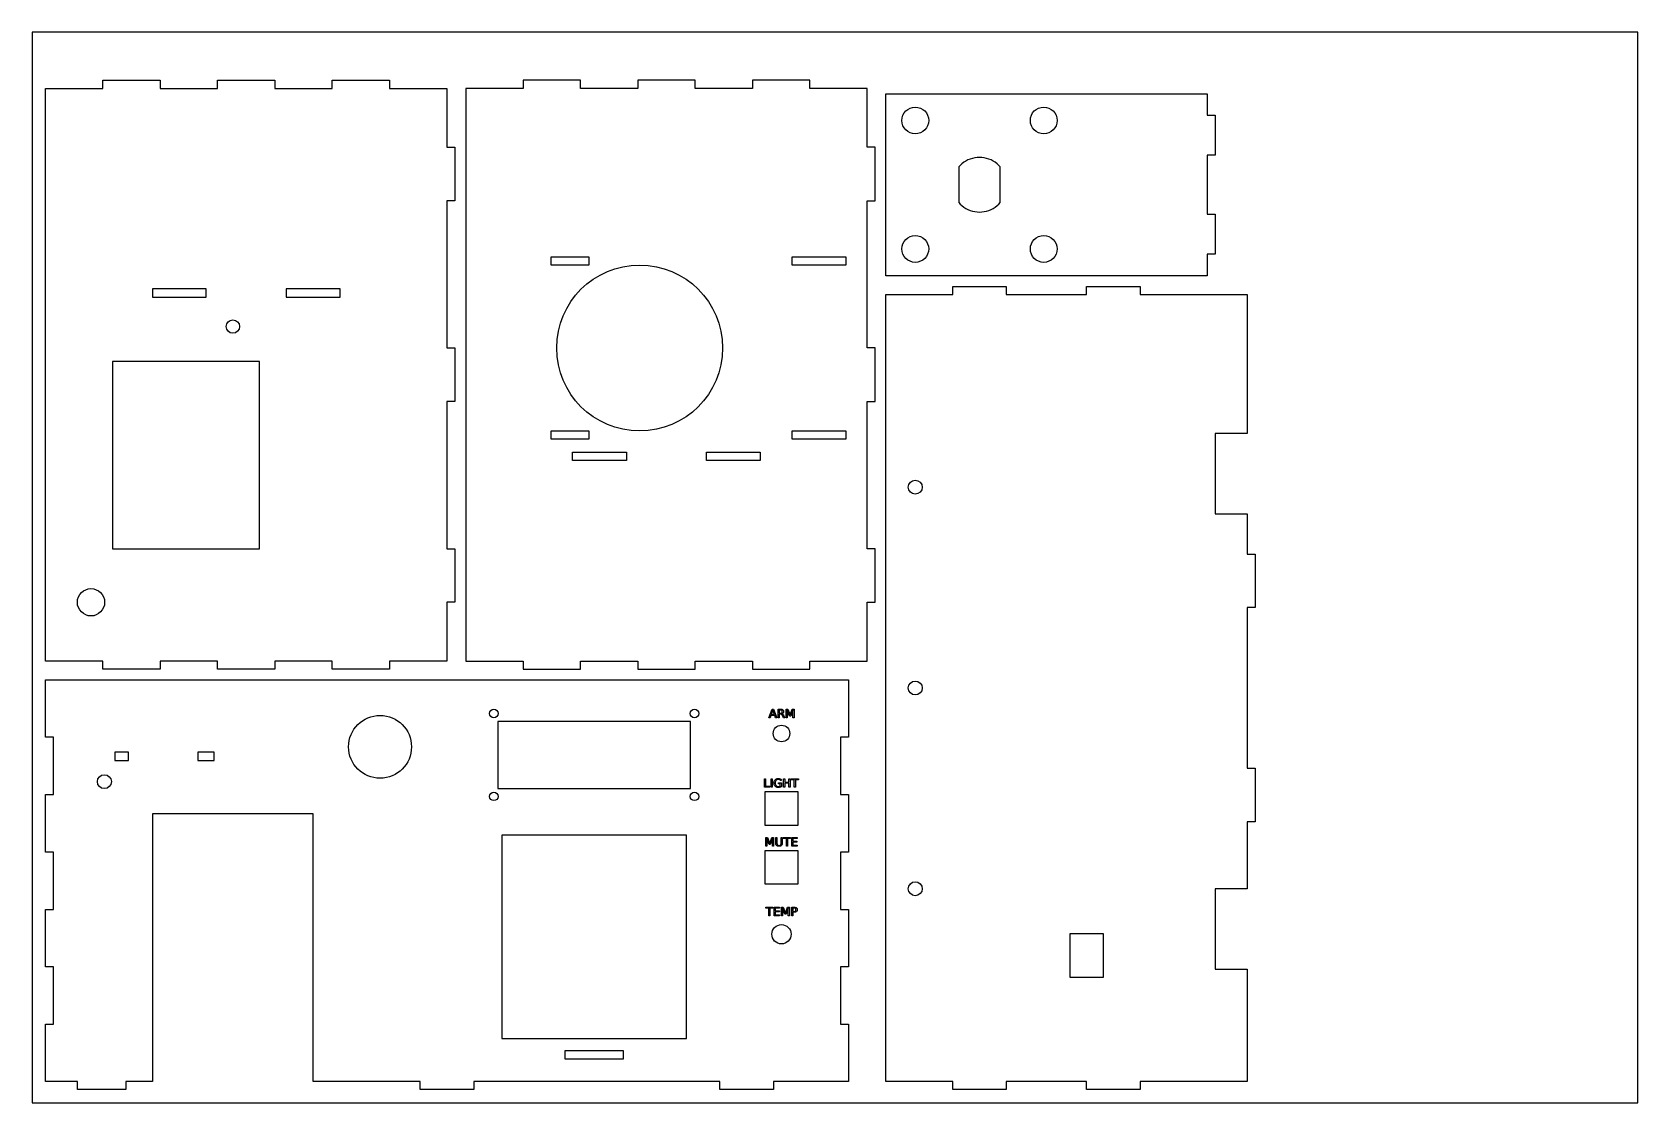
# Model space of a CAD drawing. Header units: millimetres. Extents: x 0 to 600, y 0 to 400.
import ezdxf

# ---------------------------------------------------------------- set-up
doc = ezdxf.new("R2010")
doc.units = ezdxf.units.MM
for name, color, linetype in [('CUT', 1, 'Continuous'), ('ENGRAVE', 5, 'Continuous'), ('NOTE', 8, 'Continuous')]:
    doc.layers.add(name, color=color, linetype=linetype)

msp = doc.modelspace()

# ---------------------------------------------------------------- linework, layer by layer
at = {"layer": 'CUT'}
for points in [[(133.57, 162), (112.14, 162), (112.14, 165), (90.71, 165), (90.71, 162), (69.29, 162), (69.29, 165), (47.86, 165), (47.86, 162), (26.43, 162), (26.43, 165), (5, 165), (5, 379), (26.43, 379), (26.43, 382), (47.86, 382), (47.86, 379), (69.29, 379), (69.29, 382), (90.71, 382), (90.71, 379), (112.14, 379), (112.14, 382), (133.57, 382), (133.57, 379), (155, 379), (155, 357), (158, 357), (158, 337), (155, 337), (155, 282), (158, 282), (158, 262), (155, 262), (155, 207), (158, 207), (158, 187), (155, 187), (155, 165), (133.57, 165)], [(247.71, 379), (247.71, 382), (226.29, 382), (226.29, 379), (204.86, 379), (204.86, 382), (183.43, 382), (183.43, 379), (162, 379), (162, 165), (183.43, 165), (183.43, 162), (204.86, 162), (204.86, 165), (226.29, 165), (226.29, 162), (247.71, 162), (247.71, 165), (269.14, 165), (269.14, 162), (290.57, 162), (290.57, 165), (312, 165), (312, 187), (315, 187), (315, 207), (312, 207), (312, 262), (315, 262), (315, 282), (312, 282), (312, 337), (315, 337), (315, 357), (312, 357), (312, 379), (290.57, 379), (290.57, 382), (269.14, 382), (269.14, 379)], [(442, 317), (439, 317), (439, 309), (319, 309), (319, 377), (439, 377), (439, 369), (442, 369), (442, 354), (439, 354), (439, 332), (442, 332)], [(346.25, 349.63), (346.25, 336.37), (346.79, 335.79), (347.44, 335.19), (348.15, 334.64), (348.9, 334.17), (349.69, 333.76), (350.51, 333.42), (351.36, 333.15), (352.23, 332.95), (353.11, 332.84), (354, 332.8), (354.89, 332.84), (355.77, 332.95), (356.64, 333.15), (357.49, 333.42), (358.31, 333.76), (359.1, 334.17), (359.85, 334.64), (360.56, 335.19), (361.21, 335.79), (361.75, 336.37), (361.75, 349.63), (361.21, 350.21), (360.56, 350.81), (359.85, 351.36), (359.1, 351.83), (358.31, 352.24), (357.49, 352.58), (356.64, 352.85), (355.77, 353.05), (354.89, 353.16), (354, 353.2), (353.11, 353.16), (352.23, 353.05), (351.36, 352.85), (350.51, 352.58), (349.69, 352.24), (348.9, 351.83), (348.15, 351.36), (347.44, 350.81), (346.79, 350.21)], [(193.95, 316.05), (208.05, 316.05), (208.05, 312.95), (193.95, 312.95)], [(304.05, 312.95), (283.95, 312.95), (283.95, 316.05), (304.05, 316.05)], [(44.95, 304.05), (44.95, 300.95), (65.05, 300.95), (65.05, 304.05)], [(94.95, 300.95), (115.05, 300.95), (115.05, 304.05), (94.95, 304.05)], [(442, 50), (454, 50), (454, 8), (414, 8), (414, 5), (394, 5), (394, 8), (364, 8), (364, 5), (344, 5), (344, 8), (319, 8), (319, 302), (344, 302), (344, 305), (364, 305), (364, 302), (394, 302), (394, 305), (414, 305), (414, 302), (454, 302), (454, 250), (442, 250), (442, 220), (454, 220), (454, 205), (457, 205), (457, 185), (454, 185), (454, 125), (457, 125), (457, 105), (454, 105), (454, 80), (442, 80)], [(85, 207), (85, 277), (30, 277), (30, 207)], [(193.95, 247.95), (193.95, 251.05), (208.05, 251.05), (208.05, 247.95)], [(304.05, 251.05), (304.05, 247.95), (283.95, 247.95), (283.95, 251.05)], [(201.95, 239.95), (201.95, 243.05), (222.05, 243.05), (222.05, 239.95)], [(251.95, 243.05), (272.05, 243.05), (272.05, 239.95), (251.95, 239.95)], [(8, 72.29), (8, 93.71), (5, 93.71), (5, 115.14), (8, 115.14), (8, 136.57), (5, 136.57), (5, 158), (305, 158), (305, 136.57), (302, 136.57), (302, 115.14), (305, 115.14), (305, 93.71), (302, 93.71), (302, 72.29), (305, 72.29), (305, 50.86), (302, 50.86), (302, 29.43), (305, 29.43), (305, 8), (277, 8), (277, 5), (257, 5), (257, 8), (165, 8), (165, 5), (145, 5), (145, 8), (105, 8), (105, 108), (45, 108), (45, 8), (35, 8), (35, 5), (17, 5), (17, 8), (5, 8), (5, 29.43), (8, 29.43), (8, 50.86), (5, 50.86), (5, 72.29)], [(174, 142.5), (174, 117.5), (246, 117.5), (246, 142.5)], [(30.95, 131.05), (30.95, 127.95), (36.05, 127.95), (36.05, 131.05)], [(68.05, 131.05), (61.95, 131.05), (61.95, 127.95), (68.05, 127.95)], [(286.2, 103.8), (286.2, 116.2), (273.8, 116.2), (273.8, 103.8)], [(273.8, 81.8), (286.2, 81.8), (286.2, 94.2), (273.8, 94.2)], [(387.7, 63.1), (387.7, 46.9), (400.3, 46.9), (400.3, 63.1)], [(221, 19.5), (199, 19.5), (199, 16.5), (221, 16.5)]]:
    msp.add_lwpolyline(points, close=True, dxfattribs=at)
for centre, radius in [((330, 367), 5), ((378, 367), 5), ((330, 319), 5), ((378, 319), 5), ((227, 282), 31), ((75, 290), 2.5), ((330, 230), 2.6), ((22, 187), 5.1), ((330, 155), 2.6), ((130, 133), 11.75), ((172.5, 145.5), 1.6), ((247.5, 145.5), 1.6), ((280, 138), 3.1), ((27, 120), 2.6), ((172.5, 114.5), 1.6), ((247.5, 114.5), 1.6), ((330, 80), 2.6), ((280, 63), 3.6)]:
    msp.add_circle(centre, radius, dxfattribs=at)
at = {"layer": 'ENGRAVE'}
for points in [[(276.53, 147.1), (277.02, 147.1), (278.24, 143.9), (277.79, 143.9), (277.5, 144.72), (276.06, 144.72), (275.77, 143.9), (275.31, 143.9), (276.53, 147.1)], [(276.78, 146.67), (276.19, 145.08), (277.37, 145.08), (276.78, 146.67)], [(280.23, 145.4), (280.3, 145.37), (280.37, 145.33), (280.43, 145.27), (280.5, 145.2), (280.57, 145.11), (280.63, 145.02), (280.7, 144.9), (280.76, 144.77), (281.2, 143.9), (280.74, 143.9), (280.33, 144.72), (280.25, 144.87), (280.17, 144.99), (280.1, 145.08), (280.02, 145.15), (279.94, 145.19), (279.85, 145.23), (279.74, 145.25), (279.62, 145.25), (279.14, 145.25), (279.14, 143.9), (278.71, 143.9), (278.71, 147.1), (279.69, 147.1), (279.95, 147.09), (280.17, 147.04), (280.35, 146.97), (280.51, 146.87), (280.63, 146.74), (280.71, 146.58), (280.76, 146.4), (280.78, 146.18), (280.77, 146.03), (280.74, 145.9), (280.7, 145.78), (280.64, 145.68), (280.56, 145.58), (280.46, 145.51), (280.35, 145.45), (280.23, 145.4)], [(279.14, 146.74), (279.14, 145.61), (279.69, 145.61), (279.84, 145.62), (279.96, 145.64), (280.07, 145.69), (280.16, 145.75), (280.23, 145.83), (280.28, 145.93), (280.31, 146.05), (280.32, 146.18), (280.31, 146.31), (280.28, 146.42), (280.23, 146.52), (280.16, 146.6), (280.07, 146.66), (279.96, 146.71), (279.84, 146.74), (279.69, 146.74), (279.14, 146.74)], [(281.76, 147.1), (282.41, 147.1), (283.22, 144.92), (284.04, 147.1), (284.69, 147.1), (284.69, 143.9), (284.27, 143.9), (284.27, 146.71), (283.44, 144.52), (283.01, 144.52), (282.18, 146.71), (282.18, 143.9), (281.76, 143.9), (281.76, 147.1)], [(273.65, 121.1), (274.08, 121.1), (274.08, 118.26), (275.64, 118.26), (275.64, 117.9), (273.65, 117.9), (273.65, 121.1)], [(276.09, 121.1), (276.53, 121.1), (276.53, 117.9), (276.09, 117.9), (276.09, 121.1)], [(279.57, 118.36), (279.57, 119.22), (278.86, 119.22), (278.86, 119.57), (280, 119.57), (280, 118.2), (279.87, 118.11), (279.73, 118.04), (279.59, 117.98), (279.44, 117.93), (279.29, 117.89), (279.13, 117.86), (278.97, 117.84), (278.8, 117.84), (278.45, 117.87), (278.13, 117.95), (277.86, 118.08), (277.63, 118.28), (277.44, 118.52), (277.31, 118.8), (277.23, 119.13), (277.2, 119.5), (277.23, 119.87), (277.31, 120.19), (277.44, 120.48), (277.63, 120.72), (277.86, 120.91), (278.13, 121.05), (278.45, 121.13), (278.8, 121.16), (278.95, 121.15), (279.1, 121.14), (279.25, 121.11), (279.39, 121.08), (279.53, 121.04), (279.67, 120.99), (279.79, 120.92), (279.91, 120.85), (279.91, 120.39), (279.79, 120.49), (279.67, 120.57), (279.54, 120.64), (279.4, 120.7), (279.27, 120.74), (279.13, 120.78), (278.98, 120.8), (278.84, 120.8), (278.56, 120.78), (278.32, 120.72), (278.12, 120.62), (277.95, 120.47), (277.83, 120.29), (277.73, 120.07), (277.68, 119.8), (277.66, 119.5), (277.68, 119.19), (277.73, 118.93), (277.83, 118.71), (277.95, 118.52), (278.12, 118.38), (278.32, 118.28), (278.56, 118.21), (278.84, 118.19), (278.95, 118.2), (279.05, 118.2), (279.15, 118.22), (279.25, 118.23), (279.33, 118.26), (279.42, 118.28), (279.5, 118.32), (279.57, 118.36)], [(280.79, 121.1), (281.22, 121.1), (281.22, 119.79), (282.79, 119.79), (282.79, 121.1), (283.23, 121.1), (283.23, 117.9), (282.79, 117.9), (282.79, 119.42), (281.22, 119.42), (281.22, 117.9), (280.79, 117.9), (280.79, 121.1)], [(283.65, 121.1), (286.35, 121.1), (286.35, 120.74), (285.22, 120.74), (285.22, 117.9), (284.78, 117.9), (284.78, 120.74), (283.65, 120.74), (283.65, 121.1)], [(244.5, 24), (244.5, 100), (175.5, 100), (175.5, 24)], [(274.13, 99.1), (274.77, 99.1), (275.59, 96.92), (276.41, 99.1), (277.06, 99.1), (277.06, 95.9), (276.63, 95.9), (276.63, 98.71), (275.81, 96.52), (275.37, 96.52), (274.55, 98.71), (274.55, 95.9), (274.13, 95.9), (274.13, 99.1)], [(277.87, 99.1), (278.3, 99.1), (278.3, 97.16), (278.31, 96.92), (278.35, 96.71), (278.41, 96.55), (278.49, 96.42), (278.6, 96.32), (278.73, 96.25), (278.9, 96.2), (279.09, 96.19), (279.29, 96.2), (279.45, 96.25), (279.59, 96.32), (279.69, 96.42), (279.78, 96.55), (279.83, 96.71), (279.87, 96.92), (279.88, 97.16), (279.88, 99.1), (280.32, 99.1), (280.32, 97.1), (280.3, 96.81), (280.24, 96.55), (280.14, 96.34), (280.01, 96.16), (279.83, 96.02), (279.62, 95.92), (279.38, 95.86), (279.09, 95.84), (278.81, 95.86), (278.56, 95.92), (278.35, 96.02), (278.18, 96.16), (278.04, 96.34), (277.94, 96.55), (277.89, 96.81), (277.87, 97.1), (277.87, 99.1)], [(280.68, 99.1), (283.39, 99.1), (283.39, 98.74), (282.26, 98.74), (282.26, 95.9), (281.82, 95.9), (281.82, 98.74), (280.68, 98.74), (280.68, 99.1)], [(283.81, 99.1), (285.83, 99.1), (285.83, 98.74), (284.24, 98.74), (284.24, 97.79), (285.77, 97.79), (285.77, 97.42), (284.24, 97.42), (284.24, 96.26), (285.87, 96.26), (285.87, 95.9), (283.81, 95.9), (283.81, 99.1)], [(274.12, 73.1), (276.83, 73.1), (276.83, 72.74), (275.7, 72.74), (275.7, 69.9), (275.26, 69.9), (275.26, 72.74), (274.12, 72.74), (274.12, 73.1)], [(277.25, 73.1), (279.27, 73.1), (279.27, 72.74), (277.68, 72.74), (277.68, 71.79), (279.21, 71.79), (279.21, 71.42), (277.68, 71.42), (277.68, 70.26), (279.31, 70.26), (279.31, 69.9), (277.25, 69.9), (277.25, 73.1)], [(280.02, 73.1), (280.67, 73.1), (281.48, 70.92), (282.31, 73.1), (282.95, 73.1), (282.95, 69.9), (282.53, 69.9), (282.53, 72.71), (281.7, 70.52), (281.27, 70.52), (280.44, 72.71), (280.44, 69.9), (280.02, 69.9), (280.02, 73.1)], [(283.81, 73.1), (284.79, 73.1), (285.04, 73.08), (285.26, 73.04), (285.45, 72.96), (285.6, 72.86), (285.72, 72.72), (285.81, 72.56), (285.86, 72.36), (285.88, 72.14), (285.86, 71.92), (285.81, 71.73), (285.72, 71.56), (285.6, 71.43), (285.45, 71.32), (285.26, 71.25), (285.04, 71.2), (284.79, 71.19), (284.24, 71.19), (284.24, 69.9), (283.81, 69.9), (283.81, 73.1)], [(284.24, 72.74), (284.24, 71.54), (284.79, 71.54), (284.93, 71.55), (285.06, 71.58), (285.16, 71.63), (285.25, 71.7), (285.33, 71.78), (285.38, 71.89), (285.41, 72.01), (285.42, 72.14), (285.41, 72.28), (285.38, 72.4), (285.33, 72.5), (285.25, 72.59), (285.16, 72.66), (285.06, 72.71), (284.93, 72.73), (284.79, 72.74), (284.24, 72.74)]]:
    msp.add_lwpolyline(points, close=True, dxfattribs=at)
at = {"layer": 'NOTE'}
msp.add_lwpolyline([(0, 0), (600, 0), (600, 400), (0, 400)], close=True, dxfattribs=at)

doc.saveas('drawing.dxf')
